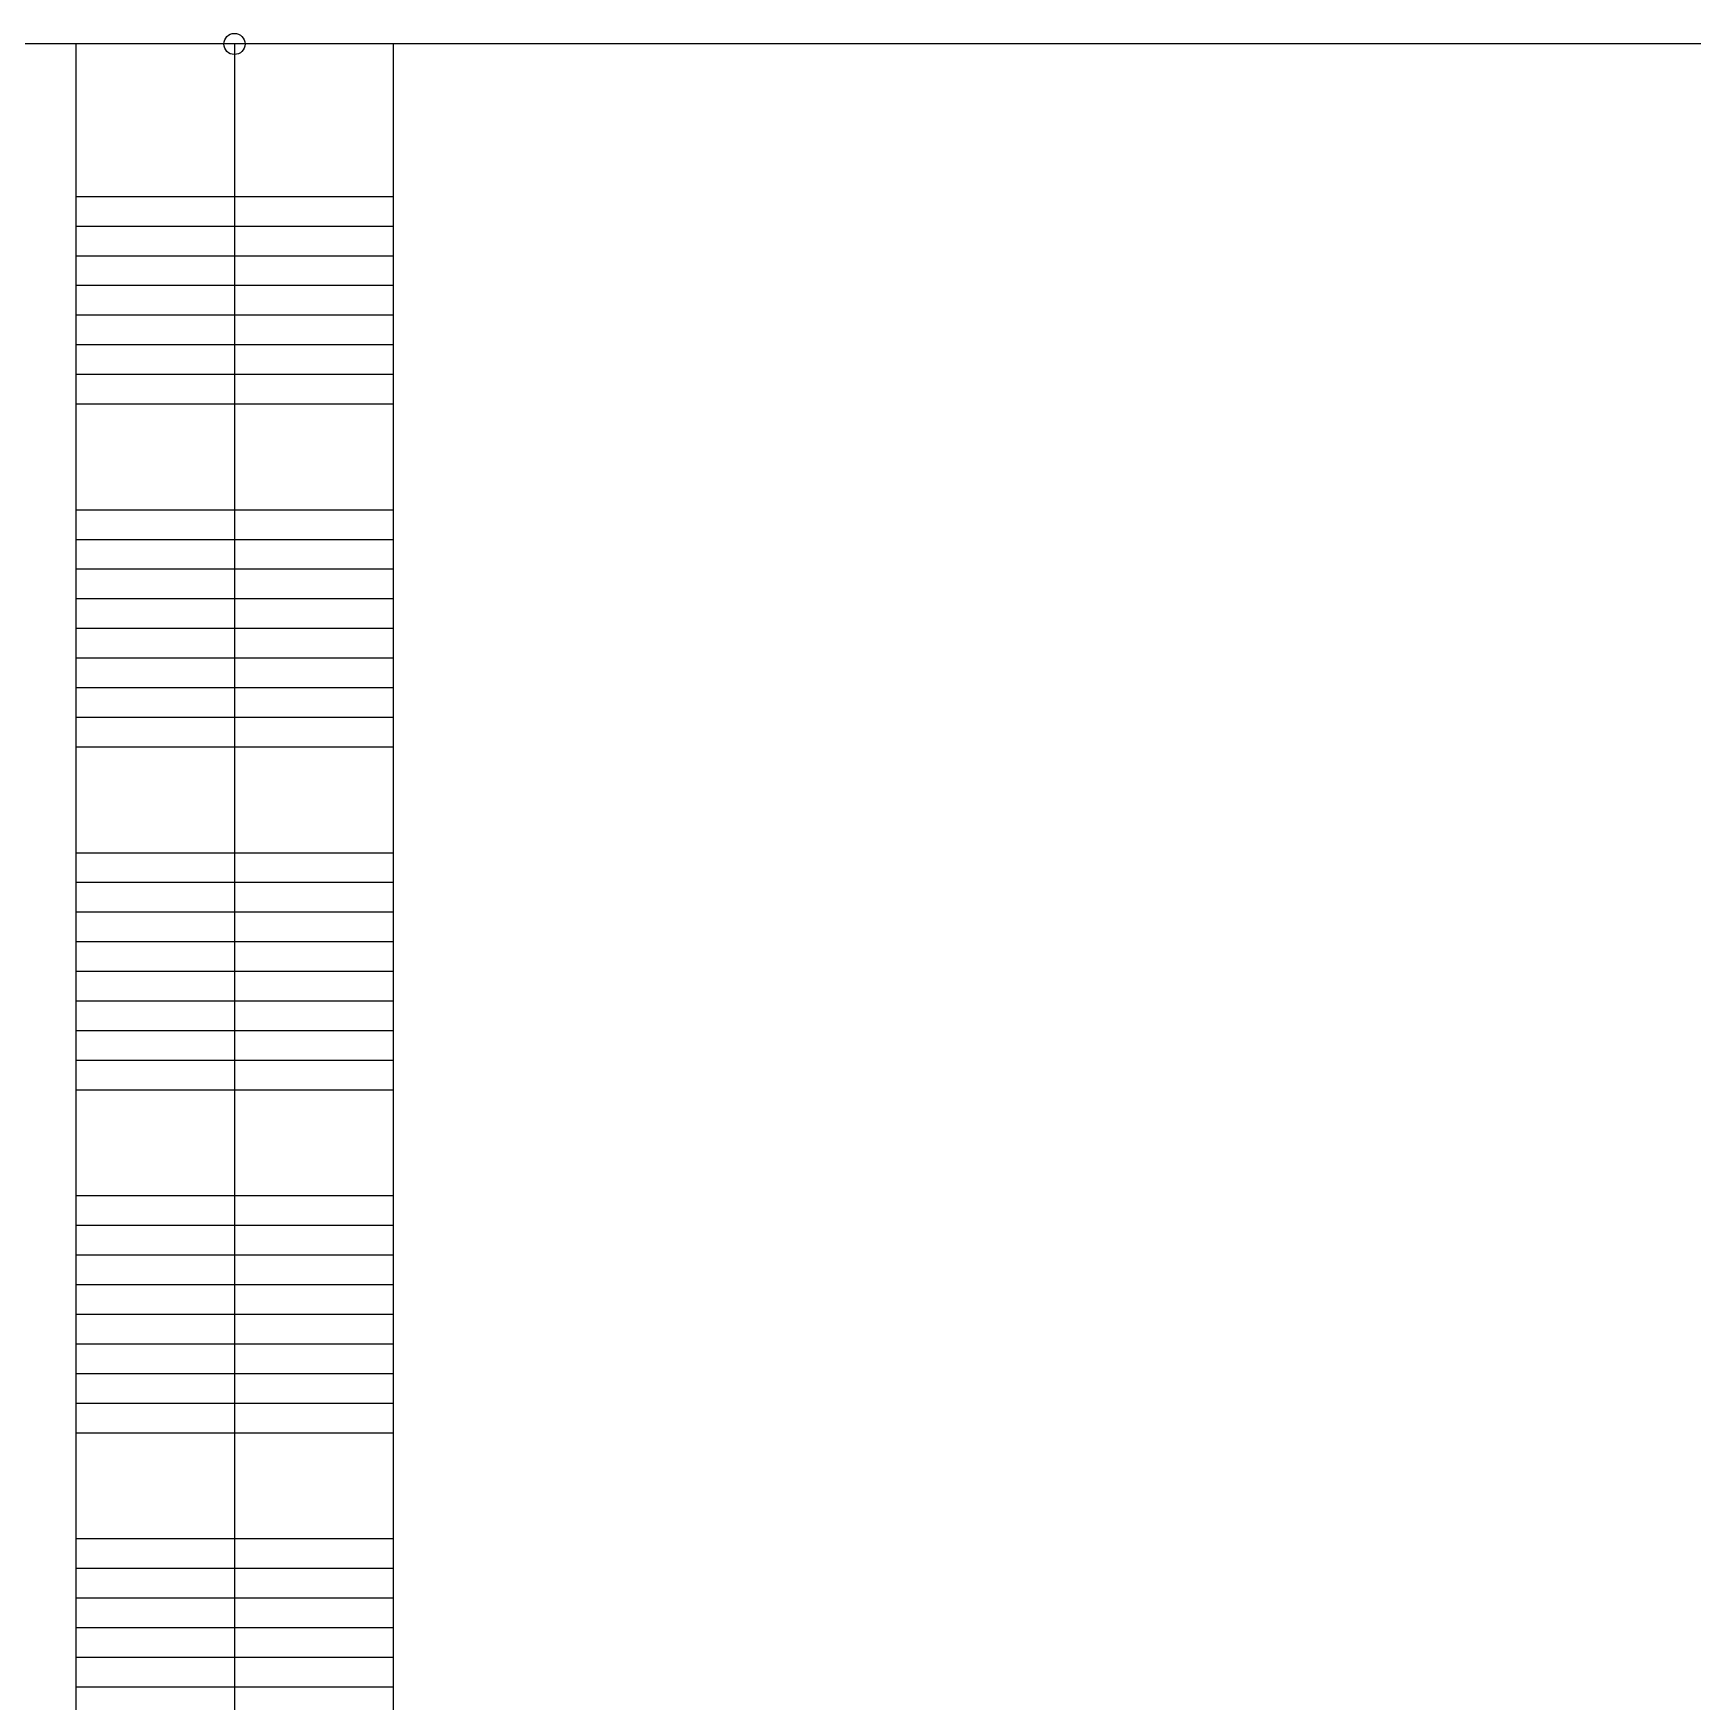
# Model space of a CAD drawing. Header units: millimetres. Extents: x 3409 to 3822, y 896 to 1108.
# Drawn here: x 3431.37 to 3447.05, y 1089.77 to 1105.53 of the extents above; entities that cross this region are included whole.
import ezdxf

# ---------------------------------------------------------------- set-up
doc = ezdxf.new("R2010")
doc.units = ezdxf.units.MM
for name, color, linetype in [('a-epipla', 8, 'Continuous'), ('diakekomenes', 9, 'Continuous'), ('edafos', 2, 'Continuous')]:
    doc.layers.add(name, color=color, linetype=linetype)

msp = doc.modelspace()

# ---------------------------------------------------------------- linework, layer by layer
at = {"layer": 'a-epipla'}
msp.add_line((3433.274, 1105.431), (3433.274, 1086.391), dxfattribs=at)
msp.add_circle((3433.274, 1105.431), 0.1, dxfattribs=at)
at = {"layer": 'diakekomenes'}
for p, q in [((3431.774, 1105.431), (3431.774, 1089.591)), ((3434.774, 1105.431), (3434.774, 1100.091)), ((3431.774, 1103.991), (3434.774, 1103.991)), ((3431.774, 1103.711), (3434.774, 1103.711)), ((3431.774, 1103.431), (3434.774, 1103.431)), ((3431.774, 1103.151), (3434.774, 1103.151)), ((3431.774, 1102.871), (3434.774, 1102.871)), ((3431.774, 1102.591), (3434.774, 1102.591)), ((3431.774, 1102.311), (3434.774, 1102.311)), ((3431.774, 1102.031), (3434.774, 1102.031)), ((3431.774, 1101.031), (3434.774, 1101.031)), ((3431.774, 1100.751), (3434.774, 1100.751)), ((3431.774, 1100.471), (3434.774, 1100.471)), ((3431.774, 1100.191), (3434.774, 1100.191)), ((3434.774, 1100.091), (3434.774, 1089.591)), ((3431.774, 1099.911), (3434.774, 1099.911)), ((3431.774, 1099.631), (3434.774, 1099.631)), ((3431.774, 1099.351), (3434.774, 1099.351)), ((3431.774, 1099.071), (3434.774, 1099.071)), ((3431.774, 1098.791), (3434.774, 1098.791)), ((3431.774, 1097.791), (3434.774, 1097.791)), ((3431.774, 1097.511), (3434.774, 1097.511)), ((3431.774, 1097.231), (3434.774, 1097.231)), ((3431.774, 1096.951), (3434.774, 1096.951)), ((3431.774, 1096.671), (3434.774, 1096.671)), ((3431.774, 1096.391), (3434.774, 1096.391)), ((3431.774, 1096.111), (3434.774, 1096.111)), ((3431.774, 1095.831), (3434.774, 1095.831)), ((3431.774, 1095.551), (3434.774, 1095.551)), ((3431.774, 1094.551), (3434.774, 1094.551)), ((3431.774, 1094.271), (3434.774, 1094.271)), ((3431.774, 1093.991), (3434.774, 1093.991)), ((3431.774, 1093.711), (3434.774, 1093.711)), ((3431.774, 1093.431), (3434.774, 1093.431)), ((3431.774, 1093.151), (3434.774, 1093.151)), ((3431.774, 1092.871), (3434.774, 1092.871)), ((3431.774, 1092.591), (3434.774, 1092.591)), ((3431.774, 1092.311), (3434.774, 1092.311)), ((3431.774, 1091.311), (3434.774, 1091.311)), ((3431.774, 1091.031), (3434.774, 1091.031)), ((3431.774, 1090.751), (3434.774, 1090.751)), ((3431.774, 1090.471), (3434.774, 1090.471)), ((3431.774, 1090.191), (3434.774, 1090.191)), ((3431.774, 1089.911), (3434.774, 1089.911))]:
    msp.add_line(p, q, dxfattribs=at)
at = {"layer": 'edafos'}
msp.add_lwpolyline([(3410.124, 1073.931), (3486.357, 1073.931), (3486.357, 1105.431), (3410.124, 1105.431)], close=True, dxfattribs=at)

doc.saveas('drawing.dxf')
